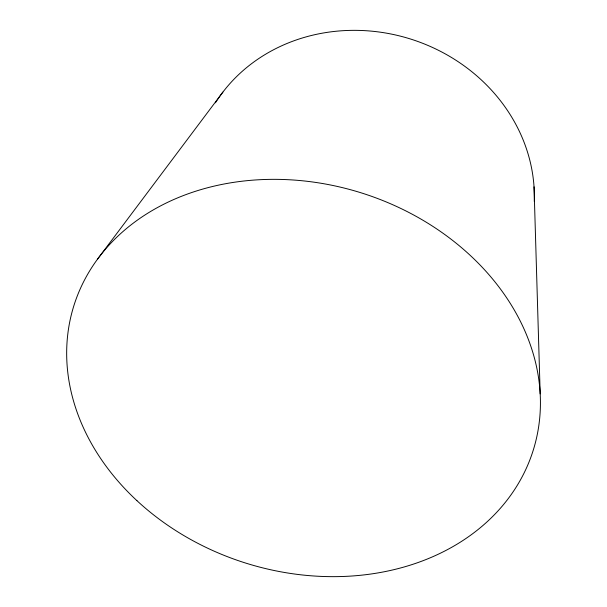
<?xml version="1.0" encoding="UTF-8"?>
<svg xmlns="http://www.w3.org/2000/svg" width="607" height="607" viewBox="0 0 607 607"><rect width="100%" height="100%" fill="white"/><g stroke="black" fill="none" stroke-linecap="round" stroke-linejoin="round"><path stroke-width="0.91" d="M97.651 258.992L222.89 92.105M534.039 186.835L540.184 393.875M215.447 102.795A171.819 155.688 17.6 0 1 409.74 38.772A171.819 155.688 17.6 0 1 534.274 201.448M136.947 500.676A240.774 193.906 17.6 0 0 532.68 451.972A240.774 193.906 17.6 0 0 241.025 181.341A240.774 193.906 17.6 0 0 136.947 500.676"/></g></svg>
